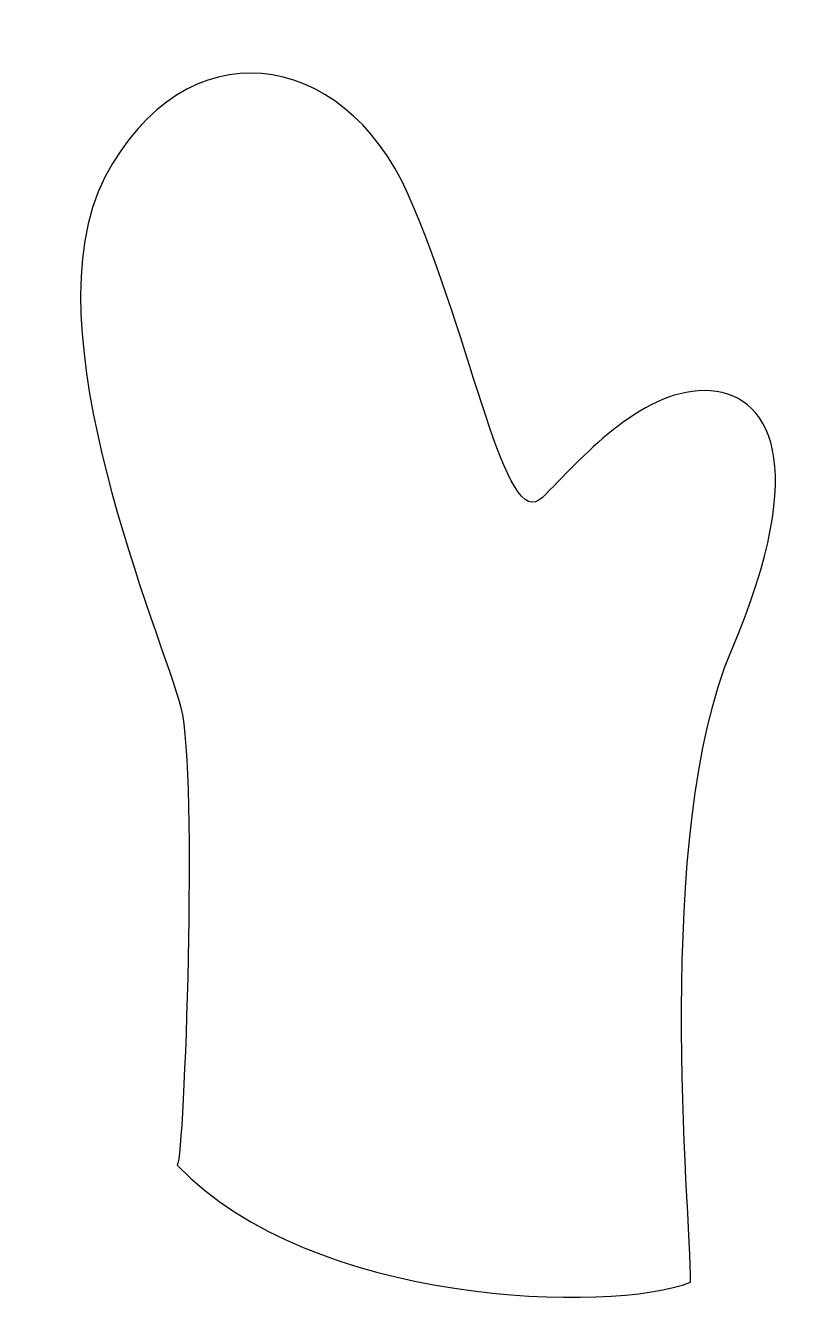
# Model space of a CAD drawing. Header units: centimetres. Extents: x -6.1 to 5.8, y -9.6 to 10.
import ezdxf

# ---------------------------------------------------------------- set-up
doc = ezdxf.new("R2010")
doc.units = ezdxf.units.CM
doc.header["$MEASUREMENT"] = 0
doc.layers.add('Camada 1', color=7, linetype='Continuous')

msp = doc.modelspace()

# ---------------------------------------------------------------- linework, layer by layer
at = {"layer": 'Camada 1'}
msp.add_open_spline([(-3.81478, -7.30956), (-3.70974, -7.15245), (-3.49966, -1.38652), (-3.76178, -0.33797), (-3.76178, -0.33797), (-4.0239, 0.71055), (-6.12096, 5.42799), (-4.91536, 7.73513), (-4.91536, 7.73513), (-3.70973, 10.04227), (-1.29851, 9.72715), (-0.30203, 7.47301), (-0.30203, 7.47301), (0.69445, 5.21887), (1.16477, 2.28241), (1.74204, 2.85968), (1.74204, 2.85968), (2.31928, 3.43692), (3.20982, 4.48547), (4.20629, 4.48547), (4.20629, 4.48547), (5.20276, 4.48547), (5.83112, 3.38393), (4.62552, 0.5535), (4.62552, 0.5535), (3.41989, -2.27699), (3.99621, -7.99183), (3.99621, -9.09239), (3.99621, -9.09239), (2.7906, -9.56368), (-1.77071, -9.45864), (-3.81478, -7.30956)], degree=3, knots=[0, 0, 0, 0, 0.11111111, 0.11111111, 0.11111111, 0.11111111, 0.22222222, 0.22222222, 0.22222222, 0.22222222, 0.33333333, 0.33333333, 0.33333333, 0.33333333, 0.44444444, 0.44444444, 0.44444444, 0.44444444, 0.55555556, 0.55555556, 0.55555556, 0.55555556, 0.66666667, 0.66666667, 0.66666667, 0.66666667, 0.77777778, 0.77777778, 0.77777778, 0.77777778, 1, 1, 1, 1], dxfattribs=at)

doc.saveas('drawing.dxf')
